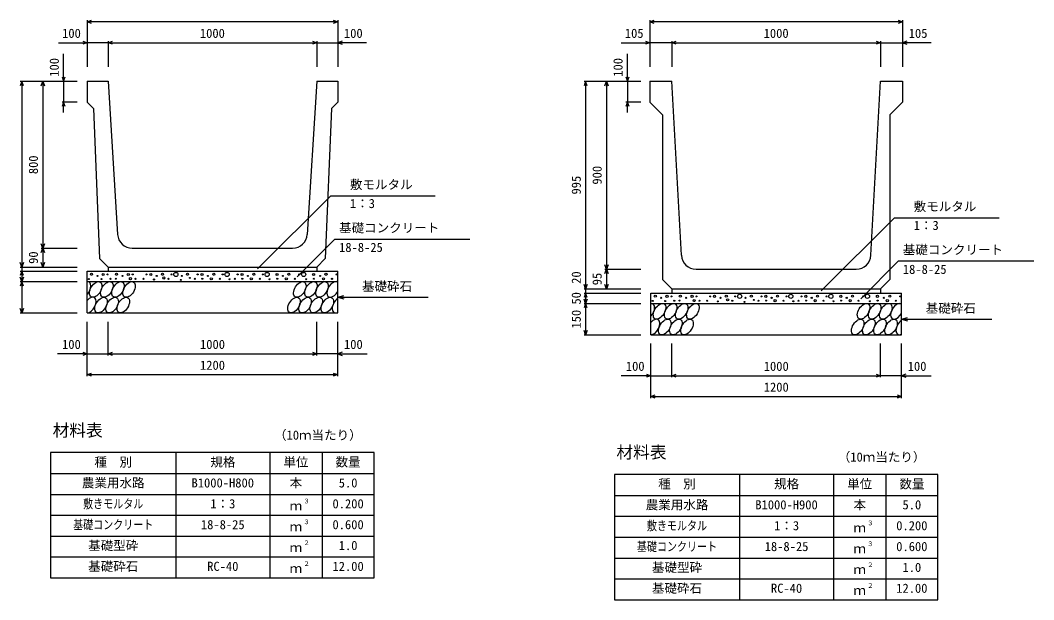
# Model space of a CAD drawing. Units: millimetres, scale not verified. Extents: x -33600 to 33600, y -11880 to 11880.
# Drawn here: x 9548 to 14402, y 1087 to 3865 of the extents above; entities that cross this region are included whole.
import ezdxf
from ezdxf.enums import TextEntityAlignment as Align

# ---------------------------------------------------------------- set-up
doc = ezdxf.new("R2010")
doc.units = ezdxf.units.MM
doc.header["$LTSCALE"] = 40
for name, color, linetype, lineweight in [('0-0_DIM', 7, 'Continuous', 25), ('0-2_HATCH', 6, 'Continuous', 25), ('0-3_HYO', 3, 'Continuous', 25), ('0-4_HYO2', 4, 'Continuous', 25), ('0-5_OUTLINE', 3, 'Continuous', 25), ('0-6_TXT', 7, 'Continuous', 25)]:
    doc.layers.add(name, color=color, linetype=linetype, lineweight=lineweight)
doc.styles.add('ＭＳ ゴシック', font='')
doc.styles.get('ＭＳ ゴシック').set_extended_font_data('MS Gothic')

msp = doc.modelspace()

# ---------------------------------------------------------------- linework, layer by layer
at = {"layer": '0-0_DIM'}
for p, q in [((9868.16, 3864.33), (9868.16, 3641.83)), ((11068.16, 3856.83), (9868.16, 3856.83)), ((11068.16, 3864.33), (11068.16, 3641.83)), ((12563.16, 3864.33), (12563.16, 3641.83)), ((13773.16, 3856.83), (12563.16, 3856.83)), ((13773.16, 3864.33), (13773.16, 3641.83)), ((9730.38, 3756.83), (9868.16, 3756.83)), ((9968.16, 3756.83), (9868.16, 3756.83)), ((9968.16, 3764.33), (9968.16, 3641.83)), ((9968.16, 3756.83), (10968.16, 3756.83)), ((10968.16, 3764.33), (10968.16, 3641.83)), ((10968.16, 3756.83), (11068.16, 3756.83)), ((11205.93, 3756.83), (11068.16, 3756.83)), ((12425.38, 3756.83), (12563.16, 3756.83)), ((12668.16, 3756.83), (12563.16, 3756.83)), ((12668.16, 3764.33), (12668.16, 3641.83)), ((12668.16, 3756.83), (13668.16, 3756.83)), ((13668.16, 3764.33), (13668.16, 3641.83)), ((13668.16, 3756.83), (13773.16, 3756.83)), ((13910.93, 3756.83), (13773.16, 3756.83)), ((9755.66, 3571.83), (9755.66, 3704.08)), ((12455.66, 3571.83), (12455.66, 3704.08)), ((9548.16, 3571.83), (9820.66, 3571.83)), ((9555.66, 3571.83), (9555.66, 2681.83)), ((9655.66, 3571.83), (9655.66, 2771.83)), ((9755.66, 3571.83), (9755.66, 3471.83)), ((12248.16, 3571.83), (12520.66, 3571.83)), ((12255.66, 3571.83), (12255.66, 2576.83)), ((12355.66, 3571.83), (12355.66, 2671.83)), ((12455.66, 3571.83), (12455.66, 3471.83)), ((9820.66, 3471.83), (9748.16, 3471.83)), ((9755.66, 3421.83), (9755.66, 3471.83)), ((12520.66, 3471.83), (12448.16, 3471.83)), ((12455.66, 3421.83), (12455.66, 3471.83)), ((11035.05, 3023.02), (10684.42, 2672.39)), ((11035.05, 3023.02), (11535.35, 3023.02)), ((13735.05, 2918.02), (13384.42, 2567.39)), ((13735.05, 2918.02), (14235.35, 2918.02)), ((11054.78, 2815.76), (10873.33, 2634.31)), ((11054.78, 2815.76), (11701.66, 2815.76)), ((9648.16, 2771.83), (9820.66, 2771.83)), ((9655.66, 2771.83), (9655.66, 2681.83)), ((9548.16, 2681.83), (9820.66, 2681.83)), ((12348.16, 2671.83), (12520.66, 2671.83)), ((12355.66, 2671.83), (12355.66, 2576.83)), ((13754.78, 2710.76), (13573.33, 2529.31)), ((13754.78, 2710.76), (14401.66, 2710.76)), ((9548.16, 2661.83), (9820.66, 2661.83)), ((9548.16, 2611.83), (9820.66, 2611.83)), ((9555.66, 2611.83), (9555.66, 2461.83)), ((12248.16, 2576.83), (12520.66, 2576.83)), ((11068.16, 2536.83), (11097.13, 2544.59)), ((11068.16, 2536.83), (11501.47, 2536.83)), ((11068.16, 2536.83), (11097.13, 2529.06)), ((12248.16, 2556.83), (12520.66, 2556.83)), ((12248.16, 2506.83), (12520.66, 2506.83)), ((12255.66, 2506.83), (12255.66, 2356.83)), ((9548.16, 2461.83), (9820.66, 2461.83)), ((13768.16, 2431.83), (13797.13, 2439.59)), ((13768.16, 2431.83), (14201.47, 2431.83)), ((13768.16, 2431.83), (13797.13, 2424.06)), ((9868.16, 2158.4), (9868.16, 2419.76)), ((9968.16, 2258.4), (9968.16, 2419.76)), ((10968.16, 2258.4), (10968.16, 2419.76)), ((11068.16, 2158.4), (11068.16, 2419.76)), ((12248.16, 2356.83), (12520.66, 2356.83)), ((12568.16, 2053.4), (12568.16, 2314.76)), ((12668.16, 2153.4), (12668.16, 2314.76)), ((13668.16, 2153.4), (13668.16, 2314.76)), ((13768.16, 2053.4), (13768.16, 2314.76)), ((9868.16, 2265.9), (9726.36, 2265.9)), ((9868.16, 2265.9), (9968.16, 2265.9)), ((9968.16, 2265.9), (10968.16, 2265.9)), ((11068.16, 2265.9), (10968.16, 2265.9)), ((11068.16, 2265.9), (11209.95, 2265.9)), ((9868.16, 2165.9), (11068.16, 2165.9)), ((12568.16, 2160.9), (12426.36, 2160.9)), ((12568.16, 2160.9), (12668.16, 2160.9)), ((12668.16, 2160.9), (13668.16, 2160.9)), ((13768.16, 2160.9), (13668.16, 2160.9)), ((13768.16, 2160.9), (13909.95, 2160.9)), ((12568.16, 2060.9), (13768.16, 2060.9))]:
    msp.add_line(p, q, dxfattribs=at)
for points in [[(9889.3, 3849.13), (9868.16, 3856.83), (9889.3, 3864.52)], [(11047.01, 3864.52), (11068.16, 3856.83), (11047.01, 3849.13)], [(12584.3, 3849.13), (12563.16, 3856.83), (12584.3, 3864.52)], [(13752.01, 3864.52), (13773.16, 3856.83), (13752.01, 3849.13)], [(9847.01, 3764.52), (9868.16, 3756.83), (9847.01, 3749.13)], [(9989.3, 3749.13), (9968.16, 3756.83), (9989.3, 3764.52)], [(10947.01, 3764.52), (10968.16, 3756.83), (10947.01, 3749.13)], [(11089.3, 3764.52), (11068.16, 3756.83), (11089.3, 3749.13)], [(12542.01, 3764.52), (12563.16, 3756.83), (12542.01, 3749.13)], [(12689.3, 3749.13), (12668.16, 3756.83), (12689.3, 3764.52)], [(13647.01, 3764.52), (13668.16, 3756.83), (13647.01, 3749.13)], [(13794.3, 3764.52), (13773.16, 3756.83), (13794.3, 3749.13)], [(9747.96, 3592.97), (9755.66, 3571.83), (9763.35, 3592.97)], [(12447.96, 3592.97), (12455.66, 3571.83), (12463.35, 3592.97)], [(9563.35, 3550.68), (9555.66, 3571.83), (9547.96, 3550.68)], [(9647.96, 3550.68), (9655.66, 3571.83), (9663.35, 3550.68)], [(12263.35, 3550.68), (12255.66, 3571.83), (12247.96, 3550.68)], [(12347.96, 3550.68), (12355.66, 3571.83), (12363.35, 3550.68)], [(9763.35, 3450.68), (9755.66, 3471.83), (9747.96, 3450.68)], [(12463.35, 3450.68), (12455.66, 3471.83), (12447.96, 3450.68)], [(9663.35, 2792.97), (9655.66, 2771.83), (9647.96, 2792.97)], [(9647.96, 2750.68), (9655.66, 2771.83), (9663.35, 2750.68)], [(9563.35, 2702.97), (9555.66, 2681.83), (9547.96, 2702.97)], [(9555.66, 2681.83), (9555.66, 2661.83), (9555.66, 2611.83)], [(9663.35, 2702.97), (9655.66, 2681.83), (9647.96, 2702.97)], [(12363.35, 2692.97), (12355.66, 2671.83), (12347.96, 2692.97)], [(12347.96, 2650.68), (12355.66, 2671.83), (12363.35, 2650.68)], [(9563.35, 2640.68), (9555.66, 2661.83), (9547.96, 2640.68)], [(9563.35, 2632.97), (9555.66, 2611.83), (9547.96, 2632.97)], [(9563.35, 2590.68), (9555.66, 2611.83), (9547.96, 2590.68)], [(12263.35, 2597.97), (12255.66, 2576.83), (12247.96, 2597.97)], [(12255.66, 2576.83), (12255.66, 2556.83), (12255.66, 2506.83)], [(12363.35, 2597.97), (12355.66, 2576.83), (12347.96, 2597.97)], [(12263.35, 2535.68), (12255.66, 2556.83), (12247.96, 2535.68)], [(12263.35, 2527.97), (12255.66, 2506.83), (12247.96, 2527.97)], [(9563.35, 2482.97), (9555.66, 2461.83), (9547.96, 2482.97)], [(12263.35, 2485.68), (12255.66, 2506.83), (12247.96, 2485.68)], [(12263.35, 2377.97), (12255.66, 2356.83), (12247.96, 2377.97)], [(9847.01, 2273.59), (9868.16, 2265.9), (9847.01, 2258.2)], [(9989.3, 2258.2), (9968.16, 2265.9), (9989.3, 2273.59)], [(10947.01, 2273.59), (10968.16, 2265.9), (10947.01, 2258.2)], [(11089.3, 2273.59), (11068.16, 2265.9), (11089.3, 2258.2)], [(9889.3, 2158.2), (9868.16, 2165.9), (9889.3, 2173.59)], [(11047.01, 2173.59), (11068.16, 2165.9), (11047.01, 2158.2)], [(12547.01, 2168.59), (12568.16, 2160.9), (12547.01, 2153.2)], [(12689.3, 2153.2), (12668.16, 2160.9), (12689.3, 2168.59)], [(13647.01, 2168.59), (13668.16, 2160.9), (13647.01, 2153.2)], [(13789.3, 2168.59), (13768.16, 2160.9), (13789.3, 2153.2)], [(12589.3, 2053.2), (12568.16, 2060.9), (12589.3, 2068.59)], [(13747.01, 2068.59), (13768.16, 2060.9), (13747.01, 2053.2)]]:
    msp.add_lwpolyline(points, dxfattribs=at)
at = {"layer": '0-2_HATCH'}
for centre, radius in [((9876.82, 2624.13), 2.5), ((9889.24, 2646.93), 5), ((9917.28, 2639.05), 2.5), ((9936.8, 2623.78), 2.5), ((9945.32, 2646.05), 5), ((9966.35, 2646.05), 2.5), ((9980.37, 2625.04), 2.5), ((10005.31, 2625.72), 2.5), ((10009.24, 2646.93), 5), ((10037.28, 2639.05), 2.5), ((10065.32, 2646.05), 5), ((10075.4, 2625.72), 5), ((10086.35, 2646.05), 2.5), ((10100.37, 2625.04), 2.5), ((10138.18, 2625.04), 2.5), ((10152.2, 2646.05), 2.5), ((10173.23, 2646.05), 5), ((10188.35, 2622.01), 2.5), ((10201.27, 2639.05), 2.5), ((10229.31, 2646.93), 5), ((10235.73, 2629.2), 5), ((10258.18, 2625.04), 2.5), ((10272.2, 2646.05), 2.5), ((10293.23, 2646.05), 10), ((10316.71, 2619.77), 2.5), ((10321.27, 2639.05), 2.5), ((10349.31, 2646.93), 5), ((10360.65, 2629.36), 2.5), ((10383.41, 2625.04), 2.5), ((10397.43, 2646.05), 2.5), ((10418.46, 2646.05), 5), ((10419.76, 2625.71), 2.5), ((10446.49, 2639.05), 2.5), ((10462.82, 2625.47), 5), ((10474.53, 2646.93), 5), ((10503.41, 2625.04), 2.5), ((10517.43, 2646.05), 2.5), ((10538.46, 2646.05), 10), ((10550.42, 2622.97), 2.5), ((10575.1, 2625.04), 2.5), ((10589.12, 2646.05), 2.5), ((10610.15, 2646.05), 5), ((10611.45, 2625.71), 2.5), ((10638.18, 2639.05), 2.5), ((10654.51, 2625.47), 5), ((10666.22, 2646.93), 5), ((10695.1, 2625.04), 2.5), ((10709.12, 2646.05), 2.5), ((10730.15, 2646.05), 10), ((10742.1, 2622.97), 2.5), ((10777.75, 2646.05), 5), ((10779.06, 2625.71), 2.5), ((10805.79, 2639.05), 2.5), ((10822.11, 2625.47), 5), ((10833.83, 2646.93), 5), ((10862.7, 2625.04), 2.5), ((10884.21, 2646.05), 2.5), ((10905.24, 2646.05), 10), ((10917.2, 2622.97), 2.5), ((10952.85, 2646.05), 5), ((10954.15, 2625.71), 2.5), ((10984.13, 2639.05), 2.5), ((11000.45, 2625.47), 5), ((11012.16, 2646.93), 5), ((11041.04, 2625.04), 2.5), ((11062.55, 2646.05), 2.5), ((12589.24, 2541.93), 5), ((12617.28, 2534.05), 2.5), ((12645.32, 2541.05), 5), ((12666.35, 2541.05), 2.5), ((12709.24, 2541.93), 5), ((12737.28, 2534.05), 2.5), ((12765.32, 2541.05), 5), ((12775.4, 2520.72), 5), ((12786.35, 2541.05), 2.5), ((12852.2, 2541.05), 2.5), ((12873.23, 2541.05), 5), ((12901.27, 2534.05), 2.5), ((12929.31, 2541.93), 5), ((12935.73, 2524.2), 5), ((12972.2, 2541.05), 2.5), ((12993.23, 2541.05), 10), ((13021.27, 2534.05), 2.5), ((13049.31, 2541.93), 5), ((13060.65, 2524.36), 2.5), ((13097.43, 2541.05), 2.5), ((13118.46, 2541.05), 5), ((13146.49, 2534.05), 2.5), ((13162.82, 2520.47), 5), ((13174.53, 2541.93), 5), ((13217.43, 2541.05), 2.5), ((13238.46, 2541.05), 10), ((13289.12, 2541.05), 2.5), ((13310.15, 2541.05), 5), ((13338.18, 2534.05), 2.5), ((13354.51, 2520.47), 5), ((13366.22, 2541.93), 5), ((13409.12, 2541.05), 2.5), ((13430.15, 2541.05), 10), ((13477.75, 2541.05), 5), ((13505.79, 2534.05), 2.5), ((13522.11, 2520.47), 5), ((13533.83, 2541.93), 5), ((13584.21, 2541.05), 2.5), ((13605.24, 2541.05), 10), ((13652.85, 2541.05), 5), ((13684.13, 2534.05), 2.5), ((13700.45, 2520.47), 5), ((13712.16, 2541.93), 5), ((13762.55, 2541.05), 2.5), ((12576.82, 2519.13), 2.5), ((12636.8, 2518.78), 2.5), ((12680.37, 2520.04), 2.5), ((12705.31, 2520.72), 2.5), ((12800.37, 2520.04), 2.5), ((12838.18, 2520.04), 2.5), ((12888.35, 2517.01), 2.5), ((12958.18, 2520.04), 2.5), ((13016.71, 2514.77), 2.5), ((13083.41, 2520.04), 2.5), ((13119.76, 2520.71), 2.5), ((13203.41, 2520.04), 2.5), ((13250.42, 2517.97), 2.5), ((13275.1, 2520.04), 2.5), ((13311.45, 2520.71), 2.5), ((13395.1, 2520.04), 2.5), ((13442.1, 2517.97), 2.5), ((13479.06, 2520.71), 2.5), ((13562.7, 2520.04), 2.5), ((13617.2, 2517.97), 2.5), ((13654.15, 2520.71), 2.5), ((13741.04, 2520.04), 2.5)]:
    msp.add_circle(centre, radius, dxfattribs=at)
for centre, start_param, end_param in [((9856.19, 2574.33), 4.3711174, 6.6890199), ((11046.34, 2574.33), 6.2831853, 11.0601374), ((9881.51, 2499.33), 3.4964223, 7.563715), ((11071.66, 2499.33), 0.9351899, 3.8417621), ((12556.19, 2469.33), 4.3711174, 6.6890199), ((13746.34, 2469.33), 6.2831853, 11.0601374), ((12581.51, 2394.33), 3.4964223, 7.563715), ((13771.66, 2394.33), 0.9351899, 3.8417621)]:
    msp.add_ellipse(centre, major_axis=(21.82, 35.31), ratio=0.5792, start_param=start_param, end_param=end_param, dxfattribs=at)
for centre in [(9909.4, 2574.33), (9962.61, 2574.33), (10015.83, 2574.33), (10069.04, 2574.33), (10886.7, 2574.33), (10939.91, 2574.33), (10993.12, 2574.33), (9934.72, 2499.33), (9987.94, 2499.33), (10041.15, 2499.33), (10858.81, 2499.33), (10912.02, 2499.33), (10965.23, 2499.33), (11018.45, 2499.33), (12609.4, 2469.33), (12662.61, 2469.33), (12715.83, 2469.33), (12769.04, 2469.33), (13586.7, 2469.33), (13639.91, 2469.33), (13693.12, 2469.33), (12634.72, 2394.33), (12687.94, 2394.33), (12741.15, 2394.33), (13558.81, 2394.33), (13612.02, 2394.33), (13665.23, 2394.33), (13718.45, 2394.33)]:
    msp.add_ellipse(centre, major_axis=(21.82, 35.31), ratio=0.5792, dxfattribs=at)
at = {"layer": '0-3_HYO'}
for p, q in [((10293.16, 1791.95), (10293.16, 1191.95)), ((10743.16, 1791.95), (10743.16, 1191.95)), ((10993.16, 1791.95), (10993.16, 1191.95)), ((9693.16, 1691.95), (11243.16, 1691.95)), ((12993.16, 1686.95), (12993.16, 1086.95)), ((13443.16, 1686.95), (13443.16, 1086.95)), ((13693.16, 1686.95), (13693.16, 1086.95)), ((12393.16, 1586.95), (13943.16, 1586.95))]:
    msp.add_line(p, q, dxfattribs=at)
for points in [[(9693.16, 1191.95), (11243.16, 1191.95), (11243.16, 1791.95), (9693.16, 1791.95)], [(12393.16, 1086.95), (13943.16, 1086.95), (13943.16, 1686.95), (12393.16, 1686.95)]]:
    msp.add_lwpolyline(points, close=True, dxfattribs=at)
at = {"layer": '0-4_HYO2'}
for p, q in [((9693.16, 1591.95), (11243.16, 1591.95)), ((9693.16, 1491.95), (11243.16, 1491.95)), ((12393.16, 1486.95), (13943.16, 1486.95)), ((9693.16, 1391.95), (11243.16, 1391.95)), ((12393.16, 1386.95), (13943.16, 1386.95)), ((9693.16, 1291.95), (11243.16, 1291.95)), ((12393.16, 1286.95), (13943.16, 1286.95)), ((12393.16, 1186.95), (13943.16, 1186.95))]:
    msp.add_line(p, q, dxfattribs=at)
at = {"layer": '0-5_OUTLINE'}
for p, q in [((9868.16, 3571.83), (9868.16, 3471.83)), ((10968.16, 3571.83), (10922.26, 2837.46)), ((12563.16, 3571.83), (12668.16, 3571.83)), ((12563.16, 3571.83), (12563.16, 3471.83)), ((12714.48, 2737.94), (12668.16, 3571.83)), ((13621.83, 2737.94), (13668.16, 3571.83)), ((13668.16, 3571.83), (13773.16, 3571.83)), ((13773.16, 3571.83), (13773.16, 3471.83)), ((9868.16, 3471.83), (9898.16, 3441.83)), ((12563.16, 3471.83), (12623.16, 3411.83)), ((13773.16, 3471.83), (13713.16, 3411.83)), ((9898.16, 3441.83), (9928.16, 2721.83)), ((11038.16, 3441.83), (11008.16, 2721.83)), ((12623.16, 3411.83), (12623.16, 2621.83)), ((13713.16, 3411.83), (13713.16, 2621.83)), ((10083.92, 2771.83), (10852.39, 2771.83)), ((11008.16, 2721.83), (10968.16, 2681.83)), ((9968.16, 2681.83), (9968.16, 2661.83)), ((10968.16, 2681.83), (10968.16, 2661.83)), ((12784.37, 2671.83), (13551.94, 2671.83)), ((9868.16, 2661.83), (11068.16, 2661.83)), ((9868.16, 2461.83), (9868.16, 2661.83)), ((11068.16, 2461.83), (11068.16, 2661.83)), ((12668.16, 2576.83), (12623.16, 2621.83)), ((13668.16, 2576.83), (13713.16, 2621.83)), ((9868.16, 2611.83), (11068.16, 2611.83)), ((12668.16, 2576.83), (13668.16, 2576.83)), ((12668.16, 2576.83), (12668.16, 2556.83)), ((13668.16, 2576.83), (13668.16, 2556.83)), ((12568.16, 2556.83), (13768.16, 2556.83)), ((12568.16, 2356.83), (12568.16, 2556.83)), ((13768.16, 2356.83), (13768.16, 2556.83)), ((12568.16, 2506.83), (13768.16, 2506.83)), ((9868.16, 2461.83), (11068.16, 2461.83)), ((12568.16, 2356.83), (13768.16, 2356.83))]:
    msp.add_line(p, q, dxfattribs=at)
for points in [[(9868.16, 3571.83), (9968.16, 3571.83), (10014.05, 2837.46)], [(10968.16, 3571.83), (11068.16, 3571.83), (11068.16, 3471.83), (11038.16, 3441.83)], [(9928.16, 2721.83), (9968.16, 2681.83), (10968.16, 2681.83)]]:
    msp.add_lwpolyline(points, dxfattribs=at)
for centre, start, end in [((10083.92, 2841.83), 183.57633, 270), ((10852.39, 2841.83), 270, 356.42367), ((12784.37, 2741.83), 183.17983, 270), ((13551.94, 2741.83), 270, 356.82017)]:
    msp.add_arc(centre, 70, start, end, dxfattribs=at)

# ---------------------------------------------------------------- texts
at = {"layer": '0-0_DIM', "style": 'ＭＳ ゴシック'}
for s, p in [('100', (9748.34, 3766.83)), ('1000', (10408.16, 3766.83)), ('100', (11097.98, 3766.83)), ('105', (12443.34, 3766.83)), ('1000', (13108.16, 3766.83)), ('105', (13802.98, 3766.83)), ('敷モルタル', (11126.79, 3041.76)), ('1：3', (11126.79, 2951.07)), ('敷モルタル', (13826.79, 2936.76)), ('基礎コンクリート', (11074.78, 2834.5)), ('1：3', (13826.79, 2846.07)), ('18-8-25', (11074.78, 2740.68)), ('基礎コンクリート', (13774.78, 2729.5)), ('18-8-25', (13774.78, 2635.68)), ('基礎砕石', (11184.48, 2554)), ('基礎砕石', (13884.48, 2449)), ('100', (9748.16, 2275.9)), ('1000', (10408.69, 2275.9)), ('100', (11098.16, 2275.9)), ('1200', (10408.69, 2175.9)), ('100', (12448.16, 2170.9)), ('1000', (13108.69, 2170.9)), ('100', (13798.16, 2170.9)), ('1200', (13108.69, 2070.9))]:
    msp.add_text(s, height=43.99, dxfattribs=at).set_placement(p, align=Align.BOTTOM_LEFT)
for s, p in [('100', (9745.66, 3593.75)), ('100', (12445.66, 3593.75)), ('800', (9645.66, 3126.83)), ('900', (12345.66, 3076.83)), ('995', (12245.66, 3029.33)), ('90', (9645.66, 2696.83)), ('20', (12245.66, 2601.14)), ('95', (12345.66, 2594.33)), ('50', (12245.66, 2501.83)), ('150', (12245.66, 2386.83))]:
    msp.add_text(s, height=43.99, rotation=90, dxfattribs=at).set_placement(p, align=Align.BOTTOM_LEFT)
at = {"layer": '0-6_TXT', "style": 'ＭＳ ゴシック'}
for s, height, p in [('材料表', 58.65, (9703.16, 1851.95)), ('（10ｍ当たり）', 43.99, (10763.15, 1840.95)), ('材料表', 58.65, (12403.16, 1746.95)), ('（10ｍ当たり）', 43.99, (13463.15, 1735.95)), ('種\u3000別', 43.99, (9903.16, 1711.95)), ('規格', 43.99, (10458.16, 1711.95)), ('単位', 43.99, (10808.16, 1711.95)), ('数量', 43.99, (11058.16, 1711.95)), ('農業用水路', 43.99, (9843.16, 1611.95)), ('B1000-H800', 43.99, (10368.16, 1611.95)), ('本', 43.99, (10838.16, 1611.95)), ('5.0', 43.99, (11073.16, 1611.95)), ('種\u3000別', 43.99, (12603.16, 1606.95)), ('規格', 43.99, (13158.16, 1606.95)), ('単位', 43.99, (13508.16, 1606.95)), ('数量', 43.99, (13758.16, 1606.95)), ('1：3', 43.99, (10458.16, 1511.95)), ('３', 21.99, (10903.7, 1542.32)), ('0.200', 43.99, (11043.16, 1511.95)), ('農業用水路', 43.99, (12543.16, 1506.95)), ('B1000-H900', 43.99, (13068.16, 1506.95)), ('本', 43.99, (13538.16, 1506.95)), ('5.0', 43.99, (13773.16, 1506.95)), ('ｍ', 43.99, (10838.16, 1501.95)), ('18-8-25', 43.99, (10413.16, 1411.95)), ('３', 21.99, (10903.7, 1442.32)), ('0.600', 43.99, (11043.16, 1411.95)), ('1：3', 43.99, (13158.16, 1406.95)), ('３', 21.99, (13603.7, 1437.32)), ('0.200', 43.99, (13743.16, 1406.95)), ('ｍ', 43.99, (10838.16, 1401.95)), ('ｍ', 43.99, (13538.16, 1396.95)), ('基礎型砕', 43.99, (9873.16, 1311.95)), ('２', 21.99, (10903.7, 1342.32)), ('1.0', 43.99, (11073.16, 1311.95)), ('18-8-25', 43.99, (13113.16, 1306.95)), ('３', 21.99, (13603.7, 1337.32)), ('0.600', 43.99, (13743.16, 1306.95)), ('ｍ', 43.99, (10838.16, 1301.95)), ('ｍ', 43.99, (13538.16, 1296.95)), ('基礎砕石', 43.99, (9873.16, 1211.95)), ('RC-40', 43.99, (10443.16, 1211.95)), ('２', 21.99, (10903.7, 1242.32)), ('12.00', 43.99, (11043.16, 1211.95)), ('基礎型砕', 43.99, (12573.16, 1206.95)), ('２', 21.99, (13603.7, 1237.32)), ('1.0', 43.99, (13773.16, 1206.95)), ('ｍ', 43.99, (10838.16, 1201.95)), ('ｍ', 43.99, (13538.16, 1196.95)), ('基礎砕石', 43.99, (12573.16, 1106.95)), ('２', 21.99, (13603.7, 1137.32)), ('RC-40', 43.99, (13143.16, 1106.95)), ('ｍ', 43.99, (13538.16, 1096.95)), ('12.00', 43.99, (13743.16, 1106.95))]:
    msp.add_text(s, height=height, dxfattribs=at).set_placement(p, align=Align.BOTTOM_LEFT)
at = {"layer": '0-6_TXT', "style": 'ＭＳ ゴシック', "width": 0.8}
for s, p in [('敷きモルタル', (9849.16, 1511.95)), ('基礎コンクリート', (9801.16, 1411.95)), ('敷きモルタル', (12549.16, 1406.95)), ('基礎コンクリート', (12501.16, 1306.95))]:
    msp.add_text(s, height=43.99, dxfattribs=at).set_placement(p, align=Align.BOTTOM_LEFT)

doc.saveas('drawing.dxf')
